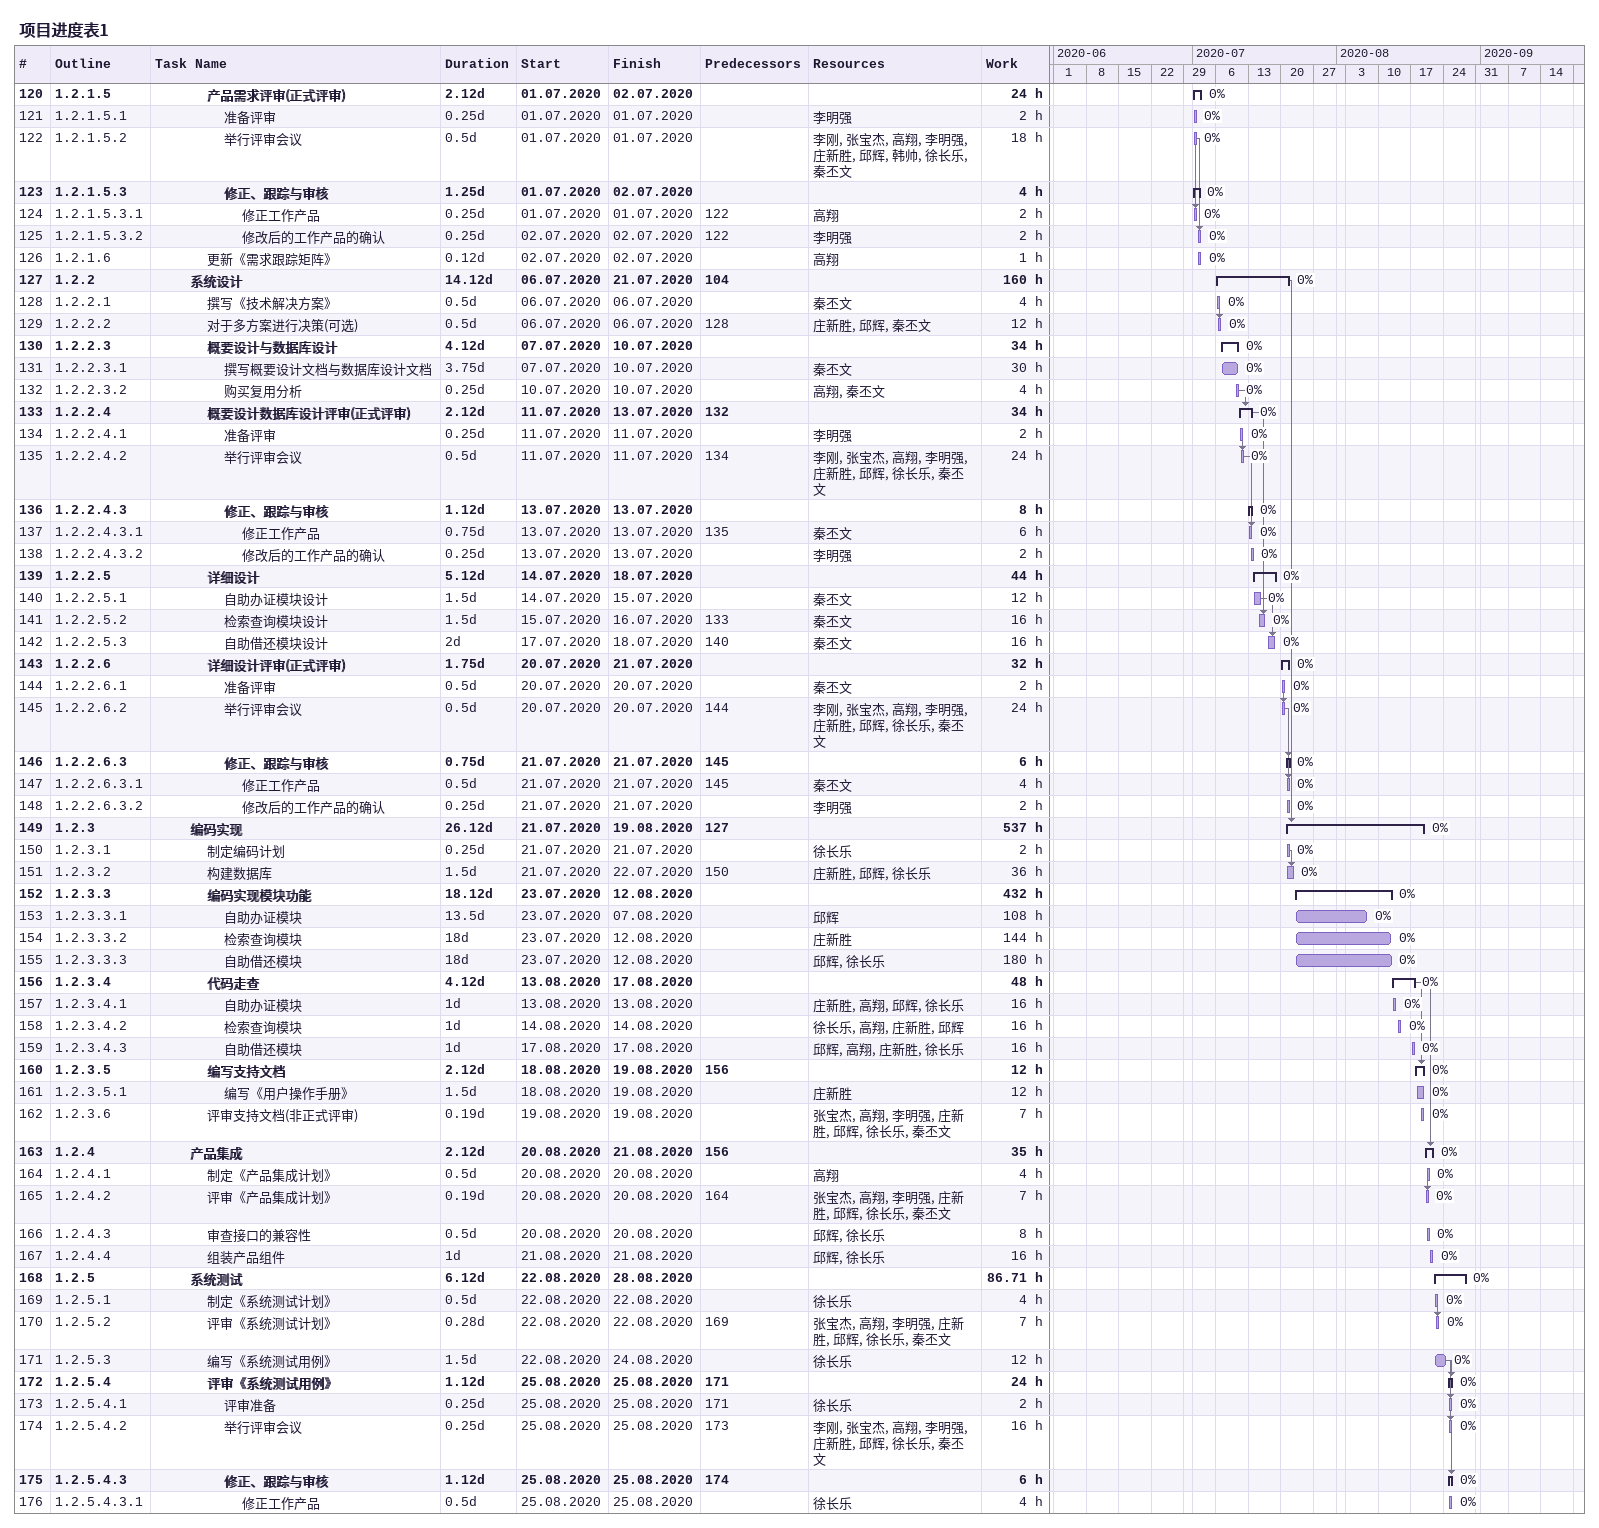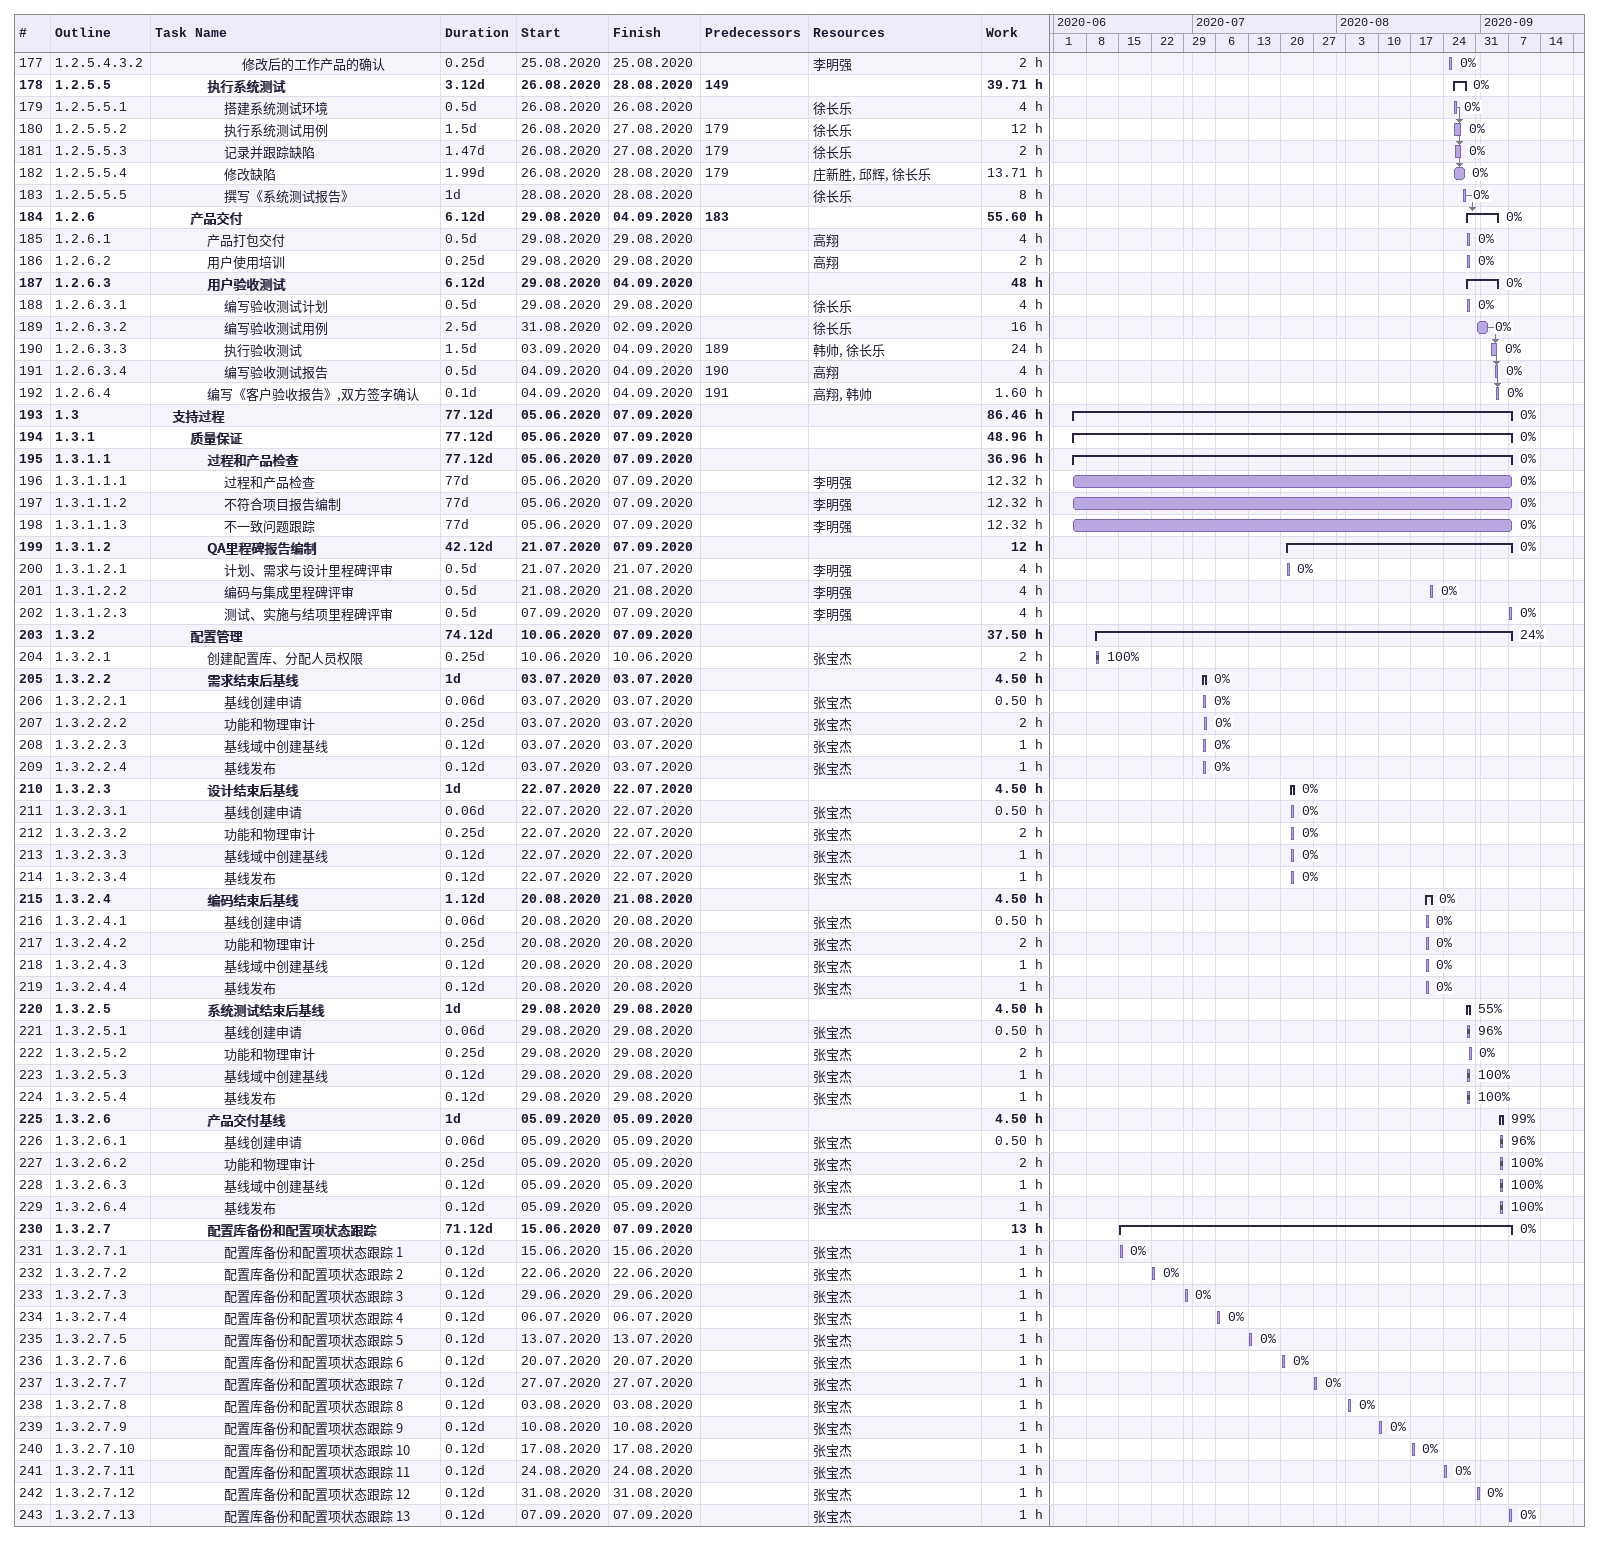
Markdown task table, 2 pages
项目进度表1

| ID | WBS | Task | Duration | Start | Finish | Predecessors | Resources | % complete | Work (h) |
|---|---|---|---|---|---|---|---|---|---|
| 120 | 1.2.1.5 | **产品需求评审(正式评审)** | 2.12d | 2020-07-01 | 2020-07-02 |  |  | 0 | 24 |
| 121 | 1.2.1.5.1 | 准备评审 | 0.25d | 2020-07-01 | 2020-07-01 |  | 李明强 | 0 | 2 |
| 122 | 1.2.1.5.2 | 举行评审会议 | 0.5d | 2020-07-01 | 2020-07-01 |  | 李刚, 张宝杰, 高翔, 李明强, 庄新胜, 邱辉, 韩帅, 徐长乐, 秦丕文 | 0 | 18 |
| 123 | 1.2.1.5.3 | **修正、跟踪与审核** | 1.25d | 2020-07-01 | 2020-07-02 |  |  | 0 | 4 |
| 124 | 1.2.1.5.3.1 | 修正工作产品 | 0.25d | 2020-07-01 | 2020-07-01 | 122 | 高翔 | 0 | 2 |
| 125 | 1.2.1.5.3.2 | 修改后的工作产品的确认 | 0.25d | 2020-07-02 | 2020-07-02 | 122 | 李明强 | 0 | 2 |
| 126 | 1.2.1.6 | 更新《需求跟踪矩阵》 | 0.12d | 2020-07-02 | 2020-07-02 |  | 高翔 | 0 | 1 |
| 127 | 1.2.2 | **系统设计** | 14.12d | 2020-07-06 | 2020-07-21 | 104 |  | 0 | 160 |
| 128 | 1.2.2.1 | 撰写《技术解决方案》 | 0.5d | 2020-07-06 | 2020-07-06 |  | 秦丕文 | 0 | 4 |
| 129 | 1.2.2.2 | 对于多方案进行决策(可选) | 0.5d | 2020-07-06 | 2020-07-06 | 128 | 庄新胜, 邱辉, 秦丕文 | 0 | 12 |
| 130 | 1.2.2.3 | **概要设计与数据库设计** | 4.12d | 2020-07-07 | 2020-07-10 |  |  | 0 | 34 |
| 131 | 1.2.2.3.1 | 撰写概要设计文档与数据库设计文档 | 3.75d | 2020-07-07 | 2020-07-10 |  | 秦丕文 | 0 | 30 |
| 132 | 1.2.2.3.2 | 购买复用分析 | 0.25d | 2020-07-10 | 2020-07-10 |  | 高翔, 秦丕文 | 0 | 4 |
| 133 | 1.2.2.4 | **概要设计数据库设计评审(正式评审)** | 2.12d | 2020-07-11 | 2020-07-13 | 132 |  | 0 | 34 |
| 134 | 1.2.2.4.1 | 准备评审 | 0.25d | 2020-07-11 | 2020-07-11 |  | 李明强 | 0 | 2 |
| 135 | 1.2.2.4.2 | 举行评审会议 | 0.5d | 2020-07-11 | 2020-07-11 | 134 | 李刚, 张宝杰, 高翔, 李明强, 庄新胜, 邱辉, 徐长乐, 秦丕文 | 0 | 24 |
| 136 | 1.2.2.4.3 | **修正、跟踪与审核** | 1.12d | 2020-07-13 | 2020-07-13 |  |  | 0 | 8 |
| 137 | 1.2.2.4.3.1 | 修正工作产品 | 0.75d | 2020-07-13 | 2020-07-13 | 135 | 秦丕文 | 0 | 6 |
| 138 | 1.2.2.4.3.2 | 修改后的工作产品的确认 | 0.25d | 2020-07-13 | 2020-07-13 |  | 李明强 | 0 | 2 |
| 139 | 1.2.2.5 | **详细设计** | 5.12d | 2020-07-14 | 2020-07-18 |  |  | 0 | 44 |
| 140 | 1.2.2.5.1 | 自助办证模块设计 | 1.5d | 2020-07-14 | 2020-07-15 |  | 秦丕文 | 0 | 12 |
| 141 | 1.2.2.5.2 | 检索查询模块设计 | 1.5d | 2020-07-15 | 2020-07-16 | 133 | 秦丕文 | 0 | 16 |
| 142 | 1.2.2.5.3 | 自助借还模块设计 | 2d | 2020-07-17 | 2020-07-18 | 140 | 秦丕文 | 0 | 16 |
| 143 | 1.2.2.6 | **详细设计评审(正式评审)** | 1.75d | 2020-07-20 | 2020-07-21 |  |  | 0 | 32 |
| 144 | 1.2.2.6.1 | 准备评审 | 0.5d | 2020-07-20 | 2020-07-20 |  | 秦丕文 | 0 | 2 |
| 145 | 1.2.2.6.2 | 举行评审会议 | 0.5d | 2020-07-20 | 2020-07-20 | 144 | 李刚, 张宝杰, 高翔, 李明强, 庄新胜, 邱辉, 徐长乐, 秦丕文 | 0 | 24 |
| 146 | 1.2.2.6.3 | **修正、跟踪与审核** | 0.75d | 2020-07-21 | 2020-07-21 | 145 |  | 0 | 6 |
| 147 | 1.2.2.6.3.1 | 修正工作产品 | 0.5d | 2020-07-21 | 2020-07-21 | 145 | 秦丕文 | 0 | 4 |
| 148 | 1.2.2.6.3.2 | 修改后的工作产品的确认 | 0.25d | 2020-07-21 | 2020-07-21 |  | 李明强 | 0 | 2 |
| 149 | 1.2.3 | **编码实现** | 26.12d | 2020-07-21 | 2020-08-19 | 127 |  | 0 | 537 |
| 150 | 1.2.3.1 | 制定编码计划 | 0.25d | 2020-07-21 | 2020-07-21 |  | 徐长乐 | 0 | 2 |
| 151 | 1.2.3.2 | 构建数据库 | 1.5d | 2020-07-21 | 2020-07-22 | 150 | 庄新胜, 邱辉, 徐长乐 | 0 | 36 |
| 152 | 1.2.3.3 | **编码实现模块功能** | 18.12d | 2020-07-23 | 2020-08-12 |  |  | 0 | 432 |
| 153 | 1.2.3.3.1 | 自助办证模块 | 13.5d | 2020-07-23 | 2020-08-07 |  | 邱辉 | 0 | 108 |
| 154 | 1.2.3.3.2 | 检索查询模块 | 18d | 2020-07-23 | 2020-08-12 |  | 庄新胜 | 0 | 144 |
| 155 | 1.2.3.3.3 | 自助借还模块 | 18d | 2020-07-23 | 2020-08-12 |  | 邱辉, 徐长乐 | 0 | 180 |
| 156 | 1.2.3.4 | **代码走查** | 4.12d | 2020-08-13 | 2020-08-17 |  |  | 0 | 48 |
| 157 | 1.2.3.4.1 | 自助办证模块 | 1d | 2020-08-13 | 2020-08-13 |  | 庄新胜, 高翔, 邱辉, 徐长乐 | 0 | 16 |
| 158 | 1.2.3.4.2 | 检索查询模块 | 1d | 2020-08-14 | 2020-08-14 |  | 徐长乐, 高翔, 庄新胜, 邱辉 | 0 | 16 |
| 159 | 1.2.3.4.3 | 自助借还模块 | 1d | 2020-08-17 | 2020-08-17 |  | 邱辉, 高翔, 庄新胜, 徐长乐 | 0 | 16 |
| 160 | 1.2.3.5 | **编写支持文档** | 2.12d | 2020-08-18 | 2020-08-19 | 156 |  | 0 | 12 |
| 161 | 1.2.3.5.1 | 编写《用户操作手册》 | 1.5d | 2020-08-18 | 2020-08-19 |  | 庄新胜 | 0 | 12 |
| 162 | 1.2.3.6 | 评审支持文档(非正式评审) | 0.19d | 2020-08-19 | 2020-08-19 |  | 张宝杰, 高翔, 李明强, 庄新胜, 邱辉, 徐长乐, 秦丕文 | 0 | 7 |
| 163 | 1.2.4 | **产品集成** | 2.12d | 2020-08-20 | 2020-08-21 | 156 |  | 0 | 35 |
| 164 | 1.2.4.1 | 制定《产品集成计划》 | 0.5d | 2020-08-20 | 2020-08-20 |  | 高翔 | 0 | 4 |
| 165 | 1.2.4.2 | 评审《产品集成计划》 | 0.19d | 2020-08-20 | 2020-08-20 | 164 | 张宝杰, 高翔, 李明强, 庄新胜, 邱辉, 徐长乐, 秦丕文 | 0 | 7 |
| 166 | 1.2.4.3 | 审查接口的兼容性 | 0.5d | 2020-08-20 | 2020-08-20 |  | 邱辉, 徐长乐 | 0 | 8 |
| 167 | 1.2.4.4 | 组装产品组件 | 1d | 2020-08-21 | 2020-08-21 |  | 邱辉, 徐长乐 | 0 | 16 |
| 168 | 1.2.5 | **系统测试** | 6.12d | 2020-08-22 | 2020-08-28 |  |  | 0 | 86.71 |
| 169 | 1.2.5.1 | 制定《系统测试计划》 | 0.5d | 2020-08-22 | 2020-08-22 |  | 徐长乐 | 0 | 4 |
| 170 | 1.2.5.2 | 评审《系统测试计划》 | 0.28d | 2020-08-22 | 2020-08-22 | 169 | 张宝杰, 高翔, 李明强, 庄新胜, 邱辉, 徐长乐, 秦丕文 | 0 | 7 |
| 171 | 1.2.5.3 | 编写《系统测试用例》 | 1.5d | 2020-08-22 | 2020-08-24 |  | 徐长乐 | 0 | 12 |
| 172 | 1.2.5.4 | **评审《系统测试用例》** | 1.12d | 2020-08-25 | 2020-08-25 | 171 |  | 0 | 24 |
| 173 | 1.2.5.4.1 | 评审准备 | 0.25d | 2020-08-25 | 2020-08-25 | 171 | 徐长乐 | 0 | 2 |
| 174 | 1.2.5.4.2 | 举行评审会议 | 0.25d | 2020-08-25 | 2020-08-25 | 173 | 李刚, 张宝杰, 高翔, 李明强, 庄新胜, 邱辉, 徐长乐, 秦丕文 | 0 | 16 |
| 175 | 1.2.5.4.3 | **修正、跟踪与审核** | 1.12d | 2020-08-25 | 2020-08-25 | 174 |  | 0 | 6 |
| 176 | 1.2.5.4.3.1 | 修正工作产品 | 0.5d | 2020-08-25 | 2020-08-25 |  | 徐长乐 | 0 | 4 |
| 177 | 1.2.5.4.3.2 | 修改后的工作产品的确认 | 0.25d | 2020-08-25 | 2020-08-25 |  | 李明强 | 0 | 2 |
| 178 | 1.2.5.5 | **执行系统测试** | 3.12d | 2020-08-26 | 2020-08-28 | 149 |  | 0 | 39.71 |
| 179 | 1.2.5.5.1 | 搭建系统测试环境 | 0.5d | 2020-08-26 | 2020-08-26 |  | 徐长乐 | 0 | 4 |
| 180 | 1.2.5.5.2 | 执行系统测试用例 | 1.5d | 2020-08-26 | 2020-08-27 | 179 | 徐长乐 | 0 | 12 |
| 181 | 1.2.5.5.3 | 记录并跟踪缺陷 | 1.47d | 2020-08-26 | 2020-08-27 | 179 | 徐长乐 | 0 | 2 |
| 182 | 1.2.5.5.4 | 修改缺陷 | 1.99d | 2020-08-26 | 2020-08-28 | 179 | 庄新胜, 邱辉, 徐长乐 | 0 | 13.71 |
| 183 | 1.2.5.5.5 | 撰写《系统测试报告》 | 1d | 2020-08-28 | 2020-08-28 |  | 徐长乐 | 0 | 8 |
| 184 | 1.2.6 | **产品交付** | 6.12d | 2020-08-29 | 2020-09-04 | 183 |  | 0 | 55.60 |
| 185 | 1.2.6.1 | 产品打包交付 | 0.5d | 2020-08-29 | 2020-08-29 |  | 高翔 | 0 | 4 |
| 186 | 1.2.6.2 | 用户使用培训 | 0.25d | 2020-08-29 | 2020-08-29 |  | 高翔 | 0 | 2 |
| 187 | 1.2.6.3 | **用户验收测试** | 6.12d | 2020-08-29 | 2020-09-04 |  |  | 0 | 48 |
| 188 | 1.2.6.3.1 | 编写验收测试计划 | 0.5d | 2020-08-29 | 2020-08-29 |  | 徐长乐 | 0 | 4 |
| 189 | 1.2.6.3.2 | 编写验收测试用例 | 2.5d | 2020-08-31 | 2020-09-02 |  | 徐长乐 | 0 | 16 |
| 190 | 1.2.6.3.3 | 执行验收测试 | 1.5d | 2020-09-03 | 2020-09-04 | 189 | 韩帅, 徐长乐 | 0 | 24 |
| 191 | 1.2.6.3.4 | 编写验收测试报告 | 0.5d | 2020-09-04 | 2020-09-04 | 190 | 高翔 | 0 | 4 |
| 192 | 1.2.6.4 | 编写《客户验收报告》,双方签字确认 | 0.1d | 2020-09-04 | 2020-09-04 | 191 | 高翔, 韩帅 | 0 | 1.60 |
| 193 | 1.3 | **支持过程** | 77.12d | 2020-06-05 | 2020-09-07 |  |  | 0 | 86.46 |
| 194 | 1.3.1 | **质量保证** | 77.12d | 2020-06-05 | 2020-09-07 |  |  | 0 | 48.96 |
| 195 | 1.3.1.1 | **过程和产品检查** | 77.12d | 2020-06-05 | 2020-09-07 |  |  | 0 | 36.96 |
| 196 | 1.3.1.1.1 | 过程和产品检查 | 77d | 2020-06-05 | 2020-09-07 |  | 李明强 | 0 | 12.32 |
| 197 | 1.3.1.1.2 | 不符合项目报告编制 | 77d | 2020-06-05 | 2020-09-07 |  | 李明强 | 0 | 12.32 |
| 198 | 1.3.1.1.3 | 不一致问题跟踪 | 77d | 2020-06-05 | 2020-09-07 |  | 李明强 | 0 | 12.32 |
| 199 | 1.3.1.2 | **QA里程碑报告编制** | 42.12d | 2020-07-21 | 2020-09-07 |  |  | 0 | 12 |
| 200 | 1.3.1.2.1 | 计划、需求与设计里程碑评审 | 0.5d | 2020-07-21 | 2020-07-21 |  | 李明强 | 0 | 4 |
| 201 | 1.3.1.2.2 | 编码与集成里程碑评审 | 0.5d | 2020-08-21 | 2020-08-21 |  | 李明强 | 0 | 4 |
| 202 | 1.3.1.2.3 | 测试、实施与结项里程碑评审 | 0.5d | 2020-09-07 | 2020-09-07 |  | 李明强 | 0 | 4 |
| 203 | 1.3.2 | **配置管理** | 74.12d | 2020-06-10 | 2020-09-07 |  |  | 24 | 37.50 |
| 204 | 1.3.2.1 | 创建配置库、分配人员权限 | 0.25d | 2020-06-10 | 2020-06-10 |  | 张宝杰 | 100 | 2 |
| 205 | 1.3.2.2 | **需求结束后基线** | 1d | 2020-07-03 | 2020-07-03 |  |  | 0 | 4.50 |
| 206 | 1.3.2.2.1 | 基线创建申请 | 0.06d | 2020-07-03 | 2020-07-03 |  | 张宝杰 | 0 | 0.50 |
| 207 | 1.3.2.2.2 | 功能和物理审计 | 0.25d | 2020-07-03 | 2020-07-03 |  | 张宝杰 | 0 | 2 |
| 208 | 1.3.2.2.3 | 基线域中创建基线 | 0.12d | 2020-07-03 | 2020-07-03 |  | 张宝杰 | 0 | 1 |
| 209 | 1.3.2.2.4 | 基线发布 | 0.12d | 2020-07-03 | 2020-07-03 |  | 张宝杰 | 0 | 1 |
| 210 | 1.3.2.3 | **设计结束后基线** | 1d | 2020-07-22 | 2020-07-22 |  |  | 0 | 4.50 |
| 211 | 1.3.2.3.1 | 基线创建申请 | 0.06d | 2020-07-22 | 2020-07-22 |  | 张宝杰 | 0 | 0.50 |
| 212 | 1.3.2.3.2 | 功能和物理审计 | 0.25d | 2020-07-22 | 2020-07-22 |  | 张宝杰 | 0 | 2 |
| 213 | 1.3.2.3.3 | 基线域中创建基线 | 0.12d | 2020-07-22 | 2020-07-22 |  | 张宝杰 | 0 | 1 |
| 214 | 1.3.2.3.4 | 基线发布 | 0.12d | 2020-07-22 | 2020-07-22 |  | 张宝杰 | 0 | 1 |
| 215 | 1.3.2.4 | **编码结束后基线** | 1.12d | 2020-08-20 | 2020-08-21 |  |  | 0 | 4.50 |
| 216 | 1.3.2.4.1 | 基线创建申请 | 0.06d | 2020-08-20 | 2020-08-20 |  | 张宝杰 | 0 | 0.50 |
| 217 | 1.3.2.4.2 | 功能和物理审计 | 0.25d | 2020-08-20 | 2020-08-20 |  | 张宝杰 | 0 | 2 |
| 218 | 1.3.2.4.3 | 基线域中创建基线 | 0.12d | 2020-08-20 | 2020-08-20 |  | 张宝杰 | 0 | 1 |
| 219 | 1.3.2.4.4 | 基线发布 | 0.12d | 2020-08-20 | 2020-08-20 |  | 张宝杰 | 0 | 1 |
| 220 | 1.3.2.5 | **系统测试结束后基线** | 1d | 2020-08-29 | 2020-08-29 |  |  | 55 | 4.50 |
| 221 | 1.3.2.5.1 | 基线创建申请 | 0.06d | 2020-08-29 | 2020-08-29 |  | 张宝杰 | 96 | 0.50 |
| 222 | 1.3.2.5.2 | 功能和物理审计 | 0.25d | 2020-08-29 | 2020-08-29 |  | 张宝杰 | 0 | 2 |
| 223 | 1.3.2.5.3 | 基线域中创建基线 | 0.12d | 2020-08-29 | 2020-08-29 |  | 张宝杰 | 100 | 1 |
| 224 | 1.3.2.5.4 | 基线发布 | 0.12d | 2020-08-29 | 2020-08-29 |  | 张宝杰 | 100 | 1 |
| 225 | 1.3.2.6 | **产品交付基线** | 1d | 2020-09-05 | 2020-09-05 |  |  | 99 | 4.50 |
| 226 | 1.3.2.6.1 | 基线创建申请 | 0.06d | 2020-09-05 | 2020-09-05 |  | 张宝杰 | 96 | 0.50 |
| 227 | 1.3.2.6.2 | 功能和物理审计 | 0.25d | 2020-09-05 | 2020-09-05 |  | 张宝杰 | 100 | 2 |
| 228 | 1.3.2.6.3 | 基线域中创建基线 | 0.12d | 2020-09-05 | 2020-09-05 |  | 张宝杰 | 100 | 1 |
| 229 | 1.3.2.6.4 | 基线发布 | 0.12d | 2020-09-05 | 2020-09-05 |  | 张宝杰 | 100 | 1 |
| 230 | 1.3.2.7 | **配置库备份和配置项状态跟踪** | 71.12d | 2020-06-15 | 2020-09-07 |  |  | 0 | 13 |
| 231 | 1.3.2.7.1 | 配置库备份和配置项状态跟踪 1 | 0.12d | 2020-06-15 | 2020-06-15 |  | 张宝杰 | 0 | 1 |
| 232 | 1.3.2.7.2 | 配置库备份和配置项状态跟踪 2 | 0.12d | 2020-06-22 | 2020-06-22 |  | 张宝杰 | 0 | 1 |
| 233 | 1.3.2.7.3 | 配置库备份和配置项状态跟踪 3 | 0.12d | 2020-06-29 | 2020-06-29 |  | 张宝杰 | 0 | 1 |
| 234 | 1.3.2.7.4 | 配置库备份和配置项状态跟踪 4 | 0.12d | 2020-07-06 | 2020-07-06 |  | 张宝杰 | 0 | 1 |
| 235 | 1.3.2.7.5 | 配置库备份和配置项状态跟踪 5 | 0.12d | 2020-07-13 | 2020-07-13 |  | 张宝杰 | 0 | 1 |
| 236 | 1.3.2.7.6 | 配置库备份和配置项状态跟踪 6 | 0.12d | 2020-07-20 | 2020-07-20 |  | 张宝杰 | 0 | 1 |
| 237 | 1.3.2.7.7 | 配置库备份和配置项状态跟踪 7 | 0.12d | 2020-07-27 | 2020-07-27 |  | 张宝杰 | 0 | 1 |
| 238 | 1.3.2.7.8 | 配置库备份和配置项状态跟踪 8 | 0.12d | 2020-08-03 | 2020-08-03 |  | 张宝杰 | 0 | 1 |
| 239 | 1.3.2.7.9 | 配置库备份和配置项状态跟踪 9 | 0.12d | 2020-08-10 | 2020-08-10 |  | 张宝杰 | 0 | 1 |
| 240 | 1.3.2.7.10 | 配置库备份和配置项状态跟踪 10 | 0.12d | 2020-08-17 | 2020-08-17 |  | 张宝杰 | 0 | 1 |
| 241 | 1.3.2.7.11 | 配置库备份和配置项状态跟踪 11 | 0.12d | 2020-08-24 | 2020-08-24 |  | 张宝杰 | 0 | 1 |
| 242 | 1.3.2.7.12 | 配置库备份和配置项状态跟踪 12 | 0.12d | 2020-08-31 | 2020-08-31 |  | 张宝杰 | 0 | 1 |
| 243 | 1.3.2.7.13 | 配置库备份和配置项状态跟踪 13 | 0.12d | 2020-09-07 | 2020-09-07 |  | 张宝杰 | 0 | 1 |
